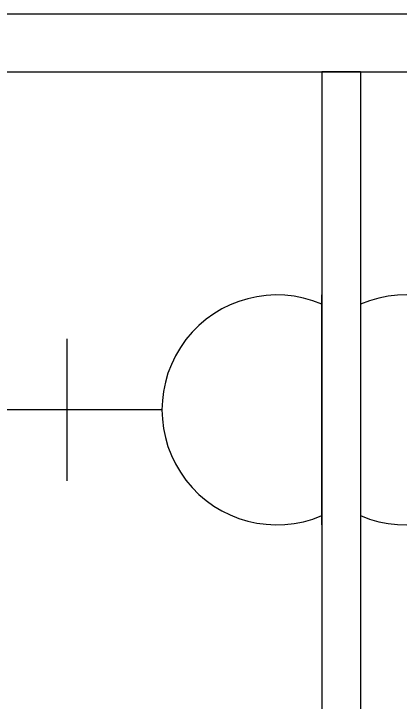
# Model space of a CAD drawing. Header units: inches. Extents: x 16928 to 514628, y -1471 to 241387.
# Drawn here: x 65741 to 66741, y 29629 to 31410 of the extents above; entities that cross this region are included whole.
import ezdxf

# ---------------------------------------------------------------- set-up
doc = ezdxf.new("R2010")
doc.units = ezdxf.units.IN
doc.header["$MEASUREMENT"] = 0
for name, color, linetype in [('ELECT', 6, 'Continuous'), ('LW', 2, 'Continuous'), ('TB', 8, 'Continuous'), ('WALL', 1, 'Continuous')]:
    doc.layers.add(name, color=color, linetype=linetype)

# ---------------------------------------------------------------- blocks, each defined once
blk = doc.blocks.new('13A SSO 300mm')
at = {"layer": 'ELECT', "color": 6}
for p, q in [((0, 413.8), (0, 904.4)), ((-184, 659.1), (184, 659.1)), ((-297.4, 0), (297.4, 0))]:
    blk.add_line(p, q, dxfattribs=at)
blk.add_arc((0, 116.3), 297.4, 336.9763, 203.0237, dxfattribs=at)

msp = doc.modelspace()

# ---------------------------------------------------------------- linework, layer by layer
at = {"layer": 'LW'}
for p, q in [((66538.6, 31260.5), (66538.6, 29510.5)), ((66638.6, 31260.5), (66538.6, 31260.5)), ((66638.6, 31260.5), (66638.6, 29510.5))]:
    msp.add_line(p, q, dxfattribs=at)
at = {"layer": 'WALL'}
for p, q in [((64288.6, 31410.5), (67213.6, 31410.5)), ((64288.6, 31260.5), (67213.6, 31260.5))]:
    msp.add_line(p, q, dxfattribs=at)

# ---------------------------------------------------------------- block references
at = {"layer": 'TB', "color": 6, "linetype": 'Continuous'}
for p, rotation in [((66538.6, 30385.5), 90), ((66638.6, 30385.5), 270)]:
    msp.add_blockref('13A SSO 300mm', p, dxfattribs=dict(at, rotation=rotation))

doc.saveas('drawing.dxf')
